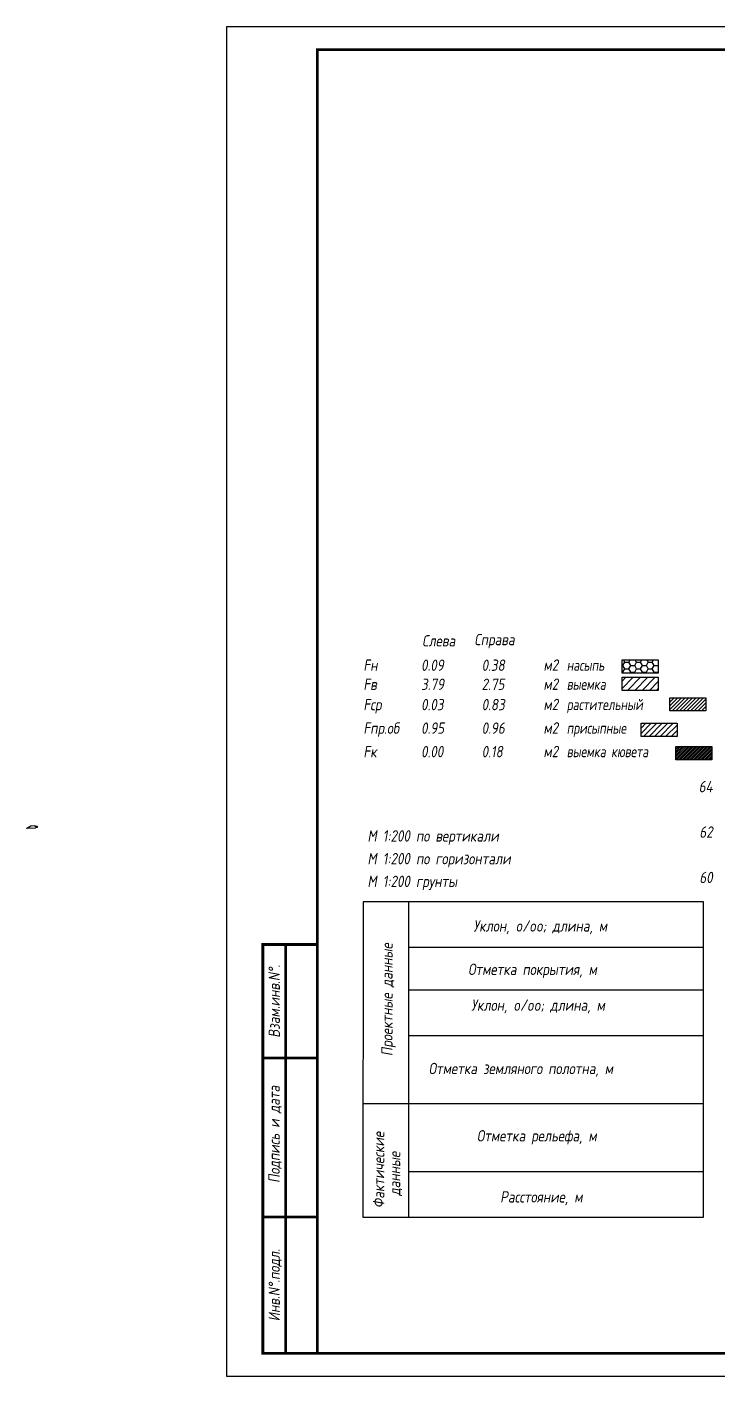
# Model space of a CAD drawing. Extents: x -717 to 1451, y -133302 to 233.
# Drawn here: x -74 to 78, y -42737.4 to -42440.4 of the extents above; entities that cross this region are included whole.
import ezdxf
from ezdxf.enums import TextEntityAlignment as Align

# ---------------------------------------------------------------- set-up
doc = ezdxf.new("R2010")
doc.units = 0
for name, color, linetype in [('Зарамочное оформление', 7, 'Continuous'), ('Линейка абсолютных высот', 7, 'Continuous'), ('Объем выемки', 7, 'Continuous'), ('Объем кюветов', 7, 'Continuous'), ('Объем насыпи', 7, 'Continuous'), ('Объем присыпных обочин', 7, 'Continuous'), ('Объем срезки растительного слоя', 7, 'Continuous'), ('Объём_2650', 7, 'Continuous'), ('Таблица', 7, 'Continuous')]:
    doc.layers.add(name, color=color, linetype=linetype)
for name, color, linetype, true_color in [('Объём_2563', 7, 'Continuous', 0xff8000), ('Объём_2570', 7, 'Continuous', 0x80ff00), ('Объём_2600', 7, 'Continuous', 0x808000), ('Объём_2620', 2, 'Continuous', 0xffff00)]:
    doc.layers.add(name, color=color, linetype=linetype, true_color=true_color)
doc.styles.add('М', font='romand.shx', dxfattribs={"width": 0.8, "oblique": 10, "height": 2.5})

# ---------------------------------------------------------------- blocks, each defined once
blk = doc.blocks.new('условные обозначения')
at = {"layer": 'Объём_2563'}
h = blk.add_hatch(dxfattribs=at)
h.set_pattern_fill('ANSI31', color=256, scale=0.3)
h.set_pattern_definition([(45, (-34.5, -100.5), (-0.673519, 0.673519), [])])
h.paths.add_polyline_path([(18.26, 7.53), (27.08, 7.53), (27.08, 4.62), (18.26, 4.62)])
at = {"layer": 'Объём_2570'}
h = blk.add_hatch(dxfattribs=at)
h.set_pattern_fill('ANSI31', color=3, scale=0.2)
h.set_pattern_definition([(45, (-32.9034, -100.5), (-0.4490128, 0.4490128), [])])
h.paths.add_polyline_path([(25.29, 13.16), (34.12, 13.16), (34.12, 10.25), (25.29, 10.25)])
at = {"layer": 'Объём_2600'}
h = blk.add_hatch(dxfattribs=at)
h.set_pattern_fill('ANSI31', color=6, scale=0.4)
h.set_pattern_definition([(45, (-34.5, -100.5), (-0.898026, 0.898026), [])])
h.paths.add_polyline_path([(13.63, 17.67), (22.46, 17.67), (22.46, 14.76), (13.63, 14.76)])
at = {"layer": 'Объём_2620'}
h = blk.add_hatch(dxfattribs=at)
h.set_pattern_fill('ANSI31', color=2, scale=0.1)
h.set_pattern_definition([(45, (-33.755, -100.5), (-0.2245064, 0.2245064), [])])
h.paths.add_polyline_path([(26.75, 2.41), (35.57, 2.41), (35.57, -0.5), (26.75, -0.5)])
at = {"layer": 'Объём_2650'}
h = blk.add_hatch(dxfattribs=at)
h.set_pattern_fill('HONEY', color=5, scale=0.3)
h.set_pattern_definition([(0, (-34.5, -100.5), (1.42875, 0.824889), [0.9525, -1.905]), (120, (-34.5, -100.5), (-1.42875, 0.824889), [0.9525, -1.905]), (60, (-34.5, -100.5), (3e-09, 1.6497784), [-1.905, 0.9525])])
h.paths.add_polyline_path([(13.63, 21.49), (22.46, 21.49), (22.46, 18.58), (13.63, 18.58)])
at = {"layer": 'Объём_2563'}
blk.add_lwpolyline([(18.26, 7.53), (27.08, 7.53), (27.08, 4.62), (18.26, 4.62)], close=True, dxfattribs=at)
at = {"layer": 'Объём_2620', "color": 2}
blk.add_lwpolyline([(26.75, 2.41), (35.57, 2.41), (35.57, -0.5), (26.75, -0.5)], close=True, dxfattribs=at)
at = {"layer": 'Объём_2650', "color": 5}
blk.add_lwpolyline([(13.63, 21.49), (22.46, 21.49), (22.46, 18.58), (13.63, 18.58)], close=True, dxfattribs=at)
at = {"layer": 'Объём_2650', "color": 6}
blk.add_lwpolyline([(13.63, 17.67), (22.46, 17.67), (22.46, 14.76), (13.63, 14.76)], close=True, dxfattribs=at)
at = {"layer": 'Объём_2650', "color": 3}
blk.add_lwpolyline([(25.29, 13.16), (34.12, 13.16), (34.12, 10.25), (25.29, 10.25)], close=True, dxfattribs=at)
at = {"layer": 'Объем насыпи', "color": 1, "style": 'М', "oblique": 10, "width": 0.8}
for s, p in [('насыпь', (0.09, 19.09)), ('выемка', (0.09, 14.89)), ('растительный', (0.09, 10.42)), ('присыпные', (0.09, 5.24)), ('выемка кювета', (0.09, 0.06))]:
    blk.add_text(s, height=2.5, dxfattribs=at).set_placement(p)

msp = doc.modelspace()

# ---------------------------------------------------------------- linework, layer by layer
at = {"layer": 'Объём_2563', "color": 250, "flags": 128}
msp.add_lwpolyline([(-73.136, -42616.265), (-72.236, -42616.229), (-72.236, -42616.369), (-71.736, -42616.37), (-71.736, -42616.639), (-72.036, -42616.645), (-72.22, -42616.828), (-73.993, -42616.864), (-73.993, -42616.836), (-73.136, -42616.265), (-73.136, -42616.265)], dxfattribs=at)
at = {"layer": 'Таблица', "linetype": 'Continuous', "flags": 128}
for points in [[(0, -42633), (-0.054, -42702.421)], [(75, -42633), (0, -42633)], [(10, -42633), (10, -42702.421)], [(74.946, -42702.421), (75, -42633)], [(10, -42643), (75, -42643)], [(10, -42652.421), (75, -42652.421)], [(9.946, -42662.421), (74.946, -42662.421)], [(-0.054, -42677.421), (74.946, -42677.421)], [(9.946, -42692.421), (74.946, -42692.421)], [(-0.054, -42702.421), (74.946, -42702.421)]]:
    msp.add_lwpolyline(points, dxfattribs=at)

# ---------------------------------------------------------------- block references
at = {"layer": 'Объём_2570', "xscale": 0.9}
msp.add_blockref('условные обозначения', (44.779, -42601.245), dxfattribs=at)

# ---------------------------------------------------------------- texts
at = {"style": 'М', "oblique": 10, "width": 0.8}
msp.add_text('М 1:200 грунты', height=2.5, dxfattribs=at).set_placement((0.973, -42629.769))
at = {"layer": 'Линейка абсолютных высот', "style": 'М', "oblique": 10, "width": 0.8}
for s, p in [('64', (77, -42607.661)), ('62', (77, -42617.661)), ('60', (77, -42627.661))]:
    msp.add_text(s, height=2.5, dxfattribs=at).set_placement(p, align=Align.MIDDLE_RIGHT)
at = {"layer": 'Объем выемки', "style": 'М', "oblique": 10, "width": 0.8}
for s, p in [('м2', (39.731, -42586.353)), ('Fв', (0.085, -42586.386)), ('3.79', (12.785, -42586.386)), ('2.75', (26.126, -42586.386))]:
    msp.add_text(s, height=2.5, dxfattribs=at).set_placement(p)
at = {"layer": 'Объем кюветов', "style": 'М', "oblique": 10, "width": 0.8}
for s, p in [('Fк', (0.085, -42601.211)), ('0.18', (26.126, -42601.211)), ('м2', (39.731, -42601.178)), ('0.00', (12.785, -42601.211))]:
    msp.add_text(s, height=2.5, dxfattribs=at).set_placement(p)
at = {"layer": 'Объем насыпи', "style": 'М', "oblique": 10, "width": 0.8}
for s, p in [('Слева', (13.029, -42576.801)), ('Справа', (24.522, -42576.533)), ('Fн', (0.085, -42582.181)), ('0.09', (12.785, -42582.181)), ('0.38', (26.126, -42582.181)), ('м2', (39.731, -42582.148))]:
    msp.add_text(s, height=2.5, dxfattribs=at).set_placement(p)
at = {"layer": 'Объем присыпных обочин', "style": 'М', "oblique": 10, "width": 0.8}
for s, p in [('Fпр.об', (0.085, -42596.033)), ('0.95', (12.785, -42596.033)), ('0.96', (26.126, -42596.033)), ('м2', (39.731, -42595.999))]:
    msp.add_text(s, height=2.5, dxfattribs=at).set_placement(p)
at = {"layer": 'Объем срезки растительного слоя', "style": 'М', "oblique": 10, "width": 0.8}
for s, p in [('Fср', (0.085, -42590.854)), ('0.03', (12.785, -42590.854)), ('0.83', (26.126, -42590.854)), ('м2', (39.731, -42590.82))]:
    msp.add_text(s, height=2.5, dxfattribs=at).set_placement(p)
at = {"layer": 'Таблица', "style": 'М', "oblique": 10, "width": 0.8}
for s, p in [('М 1:200 по вертикали', (0.973, -42619.769)), ('М 1:200 по горизонтали', (0.973, -42624.769)), ('Уклон, o/oo; длина, м', (24.315, -42639.584)), ('Отметка покрытия, м', (23.148, -42649.139)), ('Уклон, o/oo; длина, м', (23.824, -42657.017)), ('Отметка земляного полотна, м', (14.462, -42670.965)), ('Отметка рельефа, м', (25.077, -42685.777)), ('Расстояние, м', (30.202, -42699.23))]:
    msp.add_text(s, height=2.5, dxfattribs=at).set_placement(p)
for s, p in [('Проектные данные ', (6.519, -42666.994)), ('Фактические ', (4.698, -42700.448)), ('данные', (8.204, -42697.743))]:
    msp.add_text(s, height=2.5, rotation=90, dxfattribs=at).set_placement(p)

# ---------------------------------------------------------------- wipeouts: each hides what was drawn before it
msp.add_wipeout([(-10.054, -42642.421), (-22.054, -42642.421), (-22.054, -42732.421), (-10.054, -42732.421)]).dxf.layer = 'Зарамочное оформление'

# ---------------------------------------------------------------- next in the draw order: linework, layer by layer
at = {"flags": 128}
msp.add_lwpolyline([(-30.054, -42737.421), (389.946, -42737.421), (389.946, -42440.421), (-30.054, -42440.421)], close=True, dxfattribs=at)
at = {"const_width": 0.6, "flags": 128}
msp.add_lwpolyline([(-10.054, -42732.421), (384.946, -42732.421), (384.946, -42445.421), (-10.054, -42445.421)], close=True, dxfattribs=at)
at = {"layer": 'Зарамочное оформление', "linetype": 'Continuous', "lineweight": -3, "const_width": 0.6, "flags": 128}
for points in [[(-10.054, -42732.421), (-22.054, -42732.421), (-22.054, -42642.421), (-10.054, -42642.421)], [(-17.054, -42732.421), (-17.054, -42642.421)], [(-22.054, -42667.421), (-10.054, -42667.421)], [(-22.054, -42702.421), (-10.054, -42702.421)]]:
    msp.add_lwpolyline(points, dxfattribs=at)

# ---------------------------------------------------------------- next in the draw order: texts
at = {"layer": 'Зарамочное оформление', "lineweight": 15, "style": 'М', "oblique": 10, "width": 0.8}
for s, p in [('Взам.инв.N%%d.', (-19.554, -42654.921)), ('Подпись и дата', (-19.572, -42684.227)), ('Инв.N%%d.подл.', (-19.554, -42717.421))]:
    msp.add_text(s, height=2.5, rotation=90, dxfattribs=at).set_placement(p, align=Align.MIDDLE_CENTER)

doc.saveas('drawing.dxf')
